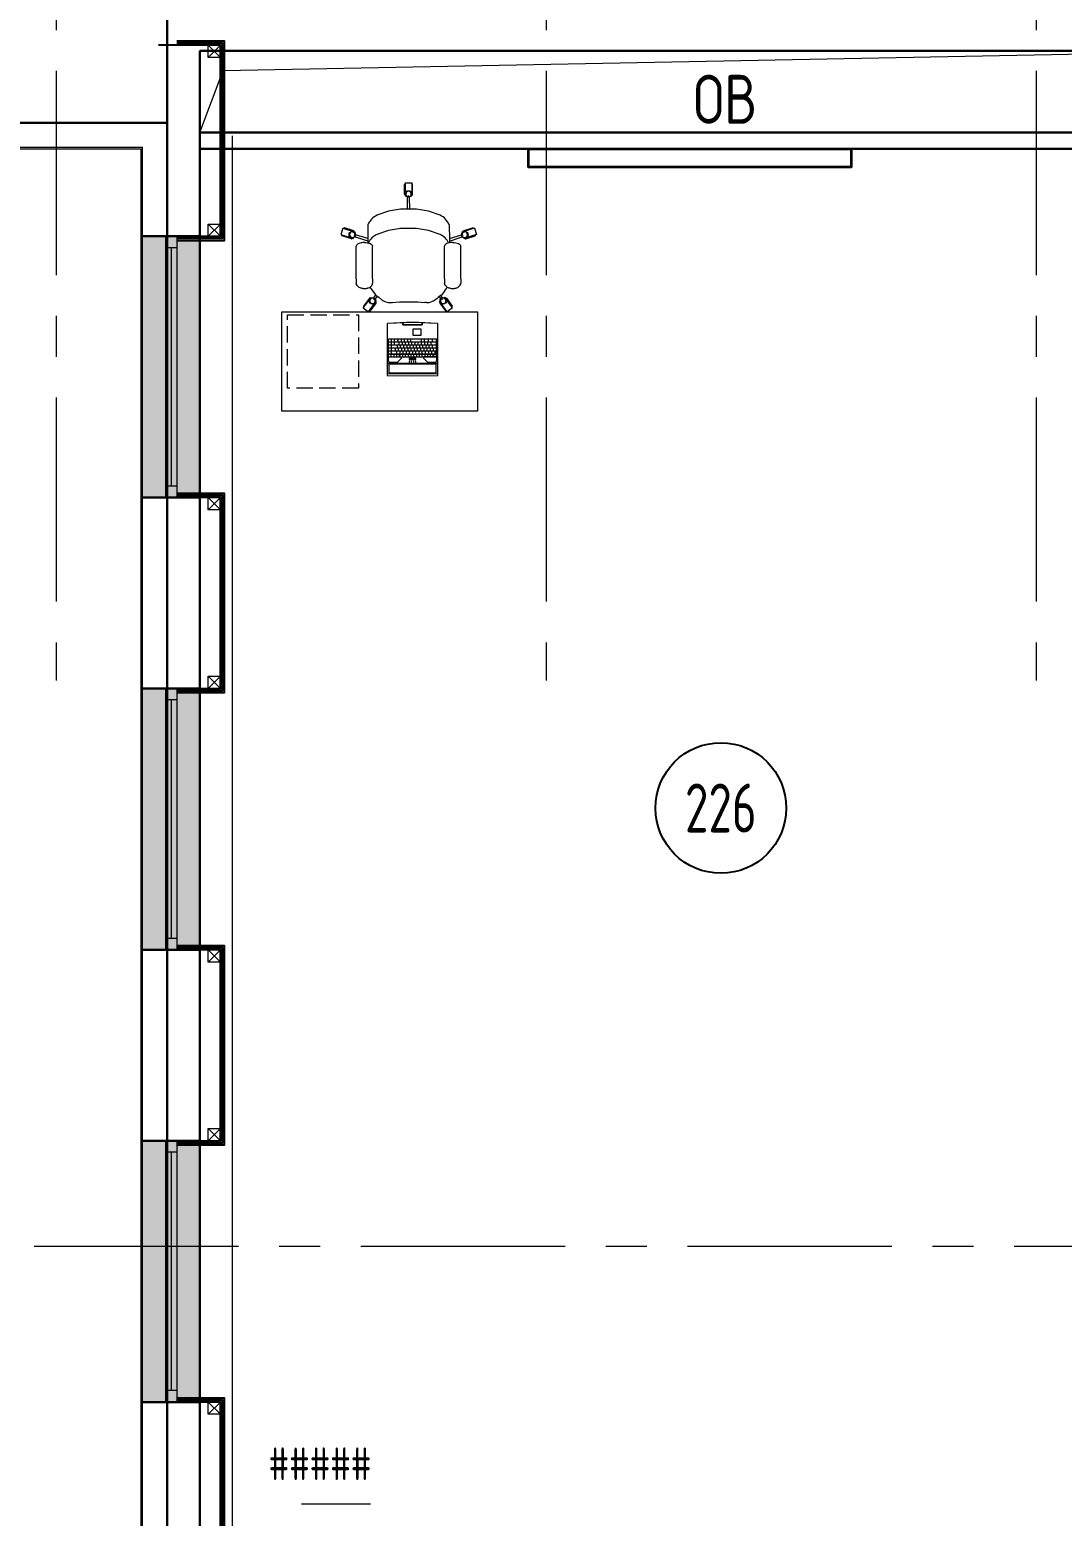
# Model space of a CAD drawing. Header units: millimetres. Extents: x -13407 to 95998, y -2719 to 109387.
# Drawn here: x 5409 to 11730, y 18198 to 27302 of the extents above; entities that cross this region are included whole.
import ezdxf
from ezdxf import colors
from ezdxf.entities.mleader import LeaderData, LeaderLine
from ezdxf.enums import TextEntityAlignment as Align
from ezdxf.math import Vec2, Vec3

# ---------------------------------------------------------------- set-up
doc = ezdxf.new("R2010")
doc.units = ezdxf.units.MM
doc.linetypes.add('CENTER', pattern=[2, 1.25, -0.25, 0.25, -0.25])
doc.linetypes.add('ГОСТ 2.303 4', pattern=[7, 5, -2, 0])
for name, color, linetype, lineweight in [('_0', 250, 'Continuous', 9), ('_ТХ_мебель передв', 250, 'Continuous', 13), ('_ТХ_обор_комп принт', 30, 'Continuous', 13), ('АР_Маркер экспликации', 239, 'Continuous', 13), ('АР_Навесной фасад', 5, 'Continuous', 5), ('АР_Номер помещения', 1, 'Continuous', 25), ('АР_Окна БЛОК', 250, 'Continuous', 13), ('АР_Оси', 193, 'Continuous', 9), ('АР_Отметки', 250, 'Continuous', 15), ('АР_Перегородки газоблок', 165, 'Continuous', 30), ('АР_Подоконники', 163, 'Continuous', 9), ('АР_Помещения_площадь', 19, 'Continuous', 9), ('АР_Сущ Несущая стена', 202, 'Continuous', 30), ('АР_тонкая линия', 250, 'Continuous', 0)]:
    doc.layers.add(name, color=color, linetype=linetype, lineweight=lineweight)
doc.layers.add('АР_Отверстия', color=251, linetype='Continuous')
doc.styles.add('ICOCPEUR', font='isocpeur.ttf')
doc.styles.add('ISOCPEUR', font='isocpeur.ttf', dxfattribs={"width": 0.7})
doc.styles.get("Standard").update_dxf_attribs({"font": 'arial.ttf'})

# ---------------------------------------------------------------- blocks, each defined once
blk = doc.blocks.new('*U100')
at = {"true_color": 0xffffff}
h = blk.add_hatch(color=7, dxfattribs=at)
h.dxf.hatch_style = 1
h.paths.add_polyline_path([(-1600, 140), (0, 140), (0, -220), (-1600, -220)])
at = {"lineweight": 30}
for p, q in [((-1600, 140), (-1600, -220)), ((0, 140), (0, -220))]:
    blk.add_line(p, q, dxfattribs=at)
for p, q in [((-1600, 140), (0, 140)), ((-1600, 140), (-1600, 140)), ((-1600, 140), (-1600, 140)), ((0, 140), (0, 140)), ((0, 140), (0, 140)), ((-1600, 0), (0, 0)), ((-1600, -70), (0, -70)), ((-1530, 0), (-1530, -70)), ((-1530, -35), (-70, -35)), ((-70, 0), (-70, -70)), ((0, -220), (-1600, -220))]:
    blk.add_line(p, q)
blk = doc.blocks.new('_DotSmall')
at = {"color": 0, "linetype": 'ByBlock', "const_width": 0.5}
blk.add_lwpolyline([(-0.0625, 0, 1), (0.0625, 0, 1)], format="xyb", close=True, dxfattribs=at)
blk = doc.blocks.new('*U64')
at = {"layer": 'АР_Номер помещения', "color": 7}
blk.add_circle((-14595.3, 10538.5), 400, dxfattribs=at)
at = {"layer": 'АР_Помещения_площадь', "color": 7}
blk.add_line((-16739.9, 6275.2), (-17162.2, 6275.2), dxfattribs=at)
at = {"color": 7, "style": 'ISOCPEUR', "width": 0.7, "flags": 1}
blk.add_attdef('КАТЕГОРИЯ', (-499.2, -2092.2), '', height=250, dxfattribs=at)
at = {"layer": 'АР_Номер помещения', "color": 7, "style": 'ISOCPEUR', "width": 0.7}
blk.add_attdef('НОМЕР_ПОМЕЩЕНИЯ', text='', height=300, dxfattribs=at).set_placement((-14595.3, 10538.5), align=Align.MIDDLE_CENTER)
at = {"layer": 'АР_Помещения_площадь', "color": 7, "style": 'ISOCPEUR', "width": 0.7}
blk.add_attdef('ПЛОЩАДЬ_ПОМЕЩЕНИЯ', text='', height=200, dxfattribs=at).set_placement((-16735, 6521.7), align=Align.MIDDLE_RIGHT)
at = {"layer": 'АР_Помещения_площадь', "color": 7, "lineweight": 30, "width": 0.7, "flags": 104}
blk.add_attdef('ИМЯ_ПОМЕЩЕНИЯ', text='', height=100, dxfattribs=at).set_placement((157.6, 1217.1), align=Align.MIDDLE_CENTER)
blk = doc.blocks.new('A$Ce02d65bd')
at = {"ltscale": 100}
for points in [[(0, 0), (0, 75), (75, 75), (75, 0), (0, 0)], [(0, 0), (75, 75)], [(0, 75), (75, 0)]]:
    blk.add_lwpolyline(points, dxfattribs=at)
blk = doc.blocks.new('СК33 790х830')
for p, q in [((-20.4, 728.7), (19.6, 728.7)), ((-20.4, 728.7), (-20.4, 648.7)), ((19.6, 728.7), (19.6, 648.7)), ((-25.4, 658.7), (-25.4, 718.7)), ((-20.4, 648.7), (-16.3, 648.7)), ((-7.5, 567.9), (-6.5, 641.6)), ((-2.4, 648.7), (1.6, 648.7)), ((6.6, 567.9), (5.6, 641.6)), ((15.5, 648.7), (19.6, 648.7)), ((24.6, 658.7), (24.6, 718.7)), ((-248.7, 471.7), (-250.3, 402.2)), ((247.8, 471.7), (249.4, 380.4)), ((-403.5, 450.5), (-415.6, 412.4)), ((-415.6, 412.4), (-339.4, 388.1)), ((-350.4, 386.4), (-407.6, 404.6)), ((-403.5, 450.5), (-327.2, 426.2)), ((-335.3, 434), (-392.4, 452.2)), ((-338.1, 392), (-339.4, 388.1)), ((-332.7, 409.1), (-333.9, 405.2)), ((-250.3, 372.2), (-328.7, 398.8)), ((-327.2, 426.2), (-328.5, 422.3)), ((-250.3, 387.2), (-324.8, 410.3)), ((-250.3, 402.2), (-250.3, 398.4)), ((-250.3, 398.4), (-250.3, 380.4)), ((-250.3, 380.4), (-250.3, 369.8)), ((-250.3, 369.8), (-250.3, 361.7)), ((249.4, 387.2), (323.9, 410.3)), ((249.4, 372.2), (327.9, 398.8)), ((249.4, 380.4), (249.4, 369.8)), ((249.4, 369.8), (249.4, 361.7)), ((402.6, 450.5), (326.4, 426.2)), ((326.4, 426.2), (327.6, 422.3)), ((331.8, 409.1), (333, 405.2)), ((334.4, 434), (391.5, 452.2)), ((337.3, 392), (338.5, 388.1)), ((414.7, 412.4), (338.5, 388.1)), ((349.5, 386.4), (406.7, 404.6)), ((402.6, 450.5), (414.7, 412.4)), ((-319.3, 343.9), (-320.4, 340)), ((-320.4, 140.1), (-320.4, 340)), ((-316.5, 348.5), (-319.3, 343.9)), ((-311.9, 352.8), (-316.5, 348.5)), ((-305.7, 356.6), (-311.9, 352.8)), ((-298.1, 359.7), (-305.7, 356.6)), ((-289.5, 362), (-298.1, 359.7)), ((-289.5, 362), (-289.1, 362.1)), ((-280, 363.5), (-289.1, 362.1)), ((-280, 363.5), (-279.4, 363.5)), ((-270.4, 363.9), (-279.4, 363.5)), ((-270.4, 363.9), (-261.5, 363.5)), ((-261.5, 363.5), (-260.9, 363.5)), ((-260.9, 363.5), (-251.8, 362.1)), ((-251.8, 362.1), (-251.4, 362)), ((-251.4, 362), (-242.8, 359.7)), ((-242.8, 359.7), (-235.2, 356.6)), ((-235.2, 356.6), (-229, 352.8)), ((-229, 352.8), (-224.4, 348.5)), ((-224.4, 348.5), (-221.6, 343.9)), ((-221.6, 343.9), (-220.4, 340)), ((-220.8, 140.1), (-220.4, 340)), ((220.7, 343.9), (219.6, 340)), ((219.6, 140.1), (219.6, 340)), ((223.5, 348.5), (220.7, 343.9)), ((228.1, 352.8), (223.5, 348.5)), ((234.3, 356.6), (228.1, 352.8)), ((241.9, 359.7), (234.3, 356.6)), ((250.5, 362), (241.9, 359.7)), ((250.5, 362), (250.9, 362.1)), ((260, 363.5), (250.9, 362.1)), ((260, 363.5), (260.6, 363.5)), ((269.6, 363.9), (260.6, 363.5)), ((269.6, 363.9), (278.5, 363.5)), ((278.5, 363.5), (279.1, 363.5)), ((279.1, 363.5), (288.2, 362.1)), ((288.2, 362.1), (288.6, 362)), ((288.6, 362), (297.2, 359.7)), ((297.2, 359.7), (304.8, 356.6)), ((304.8, 356.6), (311, 352.8)), ((311, 352.8), (315.6, 348.5)), ((315.6, 348.5), (318.4, 343.9)), ((318.4, 343.9), (319.1, 340.1)), ((319.6, 140.1), (319.6, 340)), ((-320.4, 140.1), (-320.4, 131.4)), ((-320.4, 131.4), (-320.4, 122.9)), ((-320.4, 122.9), (-320.4, 114.9)), ((-319.1, 108.6), (-320.4, 114.9)), ((-318.2, 106.4), (-319.1, 108.6)), ((-315.4, 100.3), (-318.2, 106.4)), ((-310.9, 94.9), (-315.4, 100.3)), ((-304.8, 90.2), (-310.9, 94.9)), ((-236, 90.2), (-230, 94.9)), ((-230, 94.9), (-225.5, 100.3)), ((-225.5, 100.3), (-222.7, 106.4)), ((-221.8, 108.6), (-222.7, 106.4)), ((-221.8, 108.6), (-220.8, 115)), ((-220.8, 140.1), (-220.8, 131.4)), ((-220.8, 131.4), (-220.8, 122.9)), ((-220.8, 122.9), (-220.8, 115)), ((-220.8, 115), (-220.8, 115)), ((219.6, 140.1), (219.6, 131.4)), ((219.6, 131.4), (219.6, 122.9)), ((219.6, 122.9), (219.6, 114.9)), ((219.6, 114.9), (220.2, 113.4)), ((220.9, 108.6), (220.2, 113.4)), ((221.8, 106.4), (220.9, 108.6)), ((224.6, 100.3), (221.8, 106.4)), ((229.1, 94.9), (224.6, 100.3)), ((235.2, 90.2), (229.1, 94.9)), ((304, 90.2), (310, 94.9)), ((310, 94.9), (314.5, 100.3)), ((314.5, 100.3), (317.3, 106.4)), ((318.2, 108.6), (317.3, 106.4)), ((318.2, 108.6), (319.1, 114.9)), ((319.2, 140.1), (319.2, 131.4)), ((319.2, 131.4), (319.2, 122.9)), ((319.2, 122.9), (319.2, 114.9)), ((319.2, 115), (319.2, 115)), ((-302.8, 88.6), (-304.8, 90.2)), ((-295.9, 85.2), (-302.8, 88.6)), ((-293.4, 84.1), (-295.9, 85.2)), ((-289.9, 83.1), (-293.4, 84.1)), ((-283.9, 81.5), (-289.9, 83.1)), ((-281, 80.9), (-283.9, 81.5)), ((-277.7, 80.5), (-281, 80.9)), ((-274.1, 80.3), (-277.7, 80.5)), ((-277.2, -37.6), (-230.1, 27.1)), ((-240.1, 22), (-275.3, -26.6)), ((-270.4, 80.2), (-274.1, 80.3)), ((-266.7, 80.3), (-270.4, 80.2)), ((-263.2, 80.5), (-266.7, 80.3)), ((-259.9, 80.9), (-263.2, 80.5)), ((-257, 81.5), (-259.9, 80.9)), ((-257, 81.5), (-251, 83.1)), ((-247.5, 84.1), (-251, 83.1)), ((-245, 85.2), (-247.5, 84.1)), ((-245, 85.2), (-238, 88.6)), ((-244.8, -61.1), (-197.8, 3.6)), ((-236, 90.2), (-238, 88.6)), ((-237.4, 89.1), (-225.3, 73)), ((-230.1, 27.1), (-226.8, 24.7)), ((-225.3, 73), (-202.3, 41.8)), ((-215.6, 16.5), (-212.3, 14.2)), ((-202.3, 41.8), (-214.8, 24.6)), ((-192.4, 34.1), (-204.9, 17.4)), ((-202.3, 41.8), (-200.9, 40.2)), ((-201.1, 6), (-197.8, 3.6)), ((-200.9, 40.2), (-180.9, 25.8)), ((-180.9, 25.8), (-161, 10)), ((-161, 10), (-158.5, 8.1)), ((-158.5, 8.1), (-155.5, 6.7)), ((-155.5, 6.7), (-140, -0.5)), ((-55.9, 0), (55.9, 0)), ((55.1, 0), (99.4, -4.1)), ((154.6, 6.7), (139.1, -0.5)), ((154.6, 6.7), (157.6, 8.1)), ((157.6, 8.1), (160.1, 9.9)), ((174.1, 21.2), (160.1, 9.9)), ((180, 25.7), (174.1, 21.2)), ((200, 40.1), (180, 25.7)), ((186.6, 30.4), (196.3, 17.4)), ((192.4, 6), (189.1, 3.6)), ((236.1, -61.1), (189.1, 3.6)), ((196.8, 37.8), (206.1, 24.6)), ((200, 40.1), (201.5, 41.6)), ((217.1, 63.1), (201.5, 41.6)), ((206.9, 16.5), (203.7, 14.2)), ((224.6, 72.9), (217.1, 63.1)), ((221.5, 27.1), (218.1, 24.7)), ((268.5, -37.6), (221.5, 27.1)), ((236.6, 89), (224.6, 72.9)), ((231.4, 22), (266.7, -26.6)), ((237.2, 88.6), (235.2, 90.2)), ((244.1, 85.2), (237.2, 88.6)), ((246.6, 84.1), (244.1, 85.2)), ((250.1, 83.1), (246.6, 84.1)), ((256.1, 81.5), (250.1, 83.1)), ((259, 80.9), (256.1, 81.5)), ((262.3, 80.5), (259, 80.9)), ((265.9, 80.3), (262.3, 80.5)), ((269.6, 80.2), (265.9, 80.3)), ((273.3, 80.3), (269.6, 80.2)), ((276.8, 80.5), (273.3, 80.3)), ((280.1, 80.9), (276.8, 80.5)), ((283, 81.5), (280.1, 80.9)), ((283, 81.5), (289, 83.1)), ((292.5, 84.1), (289, 83.1)), ((295, 85.2), (292.5, 84.1)), ((295, 85.2), (302, 88.6)), ((304, 90.2), (302, 88.6)), ((-277.2, -37.6), (-244.8, -61.1)), ((-199.6, -7.4), (-234.9, -56)), ((-140, -0.5), (-125, -3.6)), ((-125, -3.6), (-109.6, -4.9)), ((-109.6, -4.9), (-98.7, -4.1)), ((-98.7, -4.1), (-55.1, 0)), ((110.5, -5), (99.4, -4.1)), ((110.5, -5), (125, -3.7)), ((125, -3.7), (139.1, -0.5)), ((190.9, -7.4), (226.2, -56)), ((268.5, -37.6), (236.1, -61.1))]:
    blk.add_line(p, q)
for centre in [(-0.4, 660.7), (-344.7, 410.8), (343.9, 410.8), (-221, 5.7), (212.3, 5.7)]:
    blk.add_circle(centre, 20)
for centre, radius, start, end in [((-20.4, 718.7), 5, 90, 180), ((-20.4, 658.7), 5, 180, 270), ((-0.4, 660.7), 17, 279.46232, 260.53768), ((19.6, 718.7), 5, 0, 90), ((19.6, 658.7), 5, 270, 0), ((-15.4, 128.3), 439.7, 88.05526, 113.9054), ((14.5, 128.3), 439.7, 66.0946, 91.94474), ((-152.2, 436.1), 102.8, 113.66768, 159.76305), ((151.4, 436.1), 102.8, 20.23695, 66.33232), ((-406.1, 409.3), 5, 162.32754, 252.32754), ((-393.9, 447.5), 5, 72.32754, 162.32754), ((-344.7, 410.8), 17, 351.78986, 332.86522), ((-348.9, 391.1), 5, 252.32754, 342.32754), ((-336.8, 429.2), 5, 342.32754, 72.32754), ((-152.2, 317.7), 102.8, 113.66768, 155.39861), ((-15.4, 9.9), 439.7, 88.05526, 113.9054), ((14.5, 9.9), 439.7, 66.0946, 91.94474), ((151.4, 317.7), 102.8, 24.60139, 66.33232), ((343.9, 410.8), 17, 207.13478, 188.21014), ((335.9, 429.2), 5, 107.67246, 197.67246), ((348, 391.1), 5, 197.67246, 287.67246), ((393, 447.5), 5, 17.67246, 107.67246), ((405.2, 409.3), 5, 287.67246, 17.67246), ((-236, 19), 5, 54, 144), ((-221, 5.7), 17, 63.46232, 44.53768), ((212.3, 5.7), 17, 135.46232, 116.53768), ((227.3, 19), 5, 36, 126), ((-271.3, -29.5), 5, 144, 234), ((-238.9, -53), 5, 234, 324), ((-203.6, -4.5), 5, 324, 54), ((195, -4.5), 5, 126, 216), ((230.2, -53), 5, 216, 306), ((262.6, -29.5), 5, 306, 36)]:
    blk.add_arc(centre, radius, start, end)
blk = doc.blocks.new('laptop')
at = {"color": 0}
for p, q in [((-150.3, 324.5), (-155, 323.2)), ((-150.3, 324.5), (-155, 323.2)), ((-155, 323.2), (-155, 9.7)), ((-155, 323.2), (-155, 9.7)), ((-150.3, 312.7), (-155, 311.4)), ((0, 325.7), (-150.3, 324.5)), ((0, 325.7), (-150.3, 324.5)), ((0, 313.9), (-150.3, 312.7)), ((-143, 308.8), (-140, 309.5)), ((-143, 253.6), (-143, 308.8)), ((-140, 309.5), (140, 309.5)), ((150.3, 324.5), (0, 325.7)), ((150.3, 324.5), (0, 325.7)), ((150.3, 312.7), (0, 313.9)), ((140, 309.5), (143, 308.8)), ((143, 308.8), (143, 253.6)), ((155, 323.2), (150.3, 324.5)), ((155, 323.2), (150.3, 324.5)), ((155, 311.4), (150.3, 312.7)), ((155, 9.7), (155, 323.2)), ((155, 9.7), (155, 323.2)), ((155, 248), (-155, 248)), ((-147, 210), (-147, 234)), ((-147, 210), (-147, 100)), ((147, 210), (-147, 210)), ((-147, 210), (-71.6, 210)), ((-130, 194.2), (-147, 194.2)), ((147, 191.7), (-147, 191.7)), ((-140, 252.9), (-143, 253.6)), ((140, 252.9), (-140, 252.9)), ((-138, 191.7), (-138, 173.3)), ((-137, 244), (-95.6, 244)), ((-130, 210), (-130, 194.2)), ((-127.5, 210), (-127.5, 194.2)), ((76.5, 194.2), (-127.5, 194.2)), ((-118.5, 191.7), (-118.5, 173.3)), ((-110.5, 210), (-110.5, 194.2)), ((-99, 191.7), (-99, 173.3)), ((-93.5, 210), (-93.5, 194.2)), ((-68, 218.5), (-92, 242.5)), ((-79.5, 191.7), (-79.5, 173.3)), ((-76.5, 210), (-76.5, 194.2)), ((-60, 191.7), (-60, 173.3)), ((-59.5, 210), (-59.5, 194.2)), ((-42.5, 210), (-42.5, 194.2)), ((-40.5, 191.7), (-40.5, 173.3)), ((-25.5, 210), (-25.5, 194.2)), ((-21, 191.7), (-21, 173.3)), ((-18.5, 241.8), (-20.5, 241.8)), ((-20.5, 241.8), (-20.5, 236.8)), ((-20.5, 236.8), (-18.5, 236.8)), ((-20.5, 226), (-20.5, 220.4)), ((20.5, 226), (-20.5, 226)), ((-20.5, 220.4), (20.5, 220.4)), ((-18.5, 236.8), (-18.5, 241.8)), ((-8.5, 210), (-8.5, 194.2)), ((-5.5, 241.8), (-7.5, 241.8)), ((-7.5, 241.8), (-7.5, 236.8)), ((-7.5, 236.8), (-5.5, 236.8)), ((-5.5, 236.8), (-5.5, 241.8)), ((-1.5, 191.7), (-1.5, 173.3)), ((7.5, 241.8), (5.5, 241.8)), ((5.5, 241.8), (5.5, 236.8)), ((5.5, 236.8), (7.5, 236.8)), ((7.5, 236.8), (7.5, 241.8)), ((8.5, 210), (8.5, 194.2)), ((18, 191.7), (18, 173.3)), ((20.5, 241.8), (18.5, 241.8)), ((18.5, 241.8), (18.5, 236.8)), ((18.5, 236.8), (20.5, 236.8)), ((20.5, 236.8), (20.5, 241.8)), ((20.5, 220.4), (20.5, 226)), ((25.5, 210), (25.5, 194.2)), ((37.5, 191.7), (37.5, 173.3)), ((42.5, 210), (42.5, 194.2)), ((57, 191.7), (57, 173.3)), ((59.5, 210), (59.5, 194.2)), ((68, 218.5), (92, 242.5)), ((68.8, 210), (68.8, 211.3)), ((68.8, 210), (68.8, 211.3)), ((147, 210), (68.8, 210)), ((76.5, 210), (76.5, 194.2)), ((76.5, 191.7), (76.5, 173.3)), ((79, 210), (79, 194.2)), ((147, 194.2), (79, 194.2)), ((95.6, 244), (137, 244)), ((96, 210), (96, 194.2)), ((96, 191.7), (96, 173.3)), ((113, 210), (113, 194.2)), ((129, 191.7), (129, 100)), ((130, 210), (130, 194.2)), ((143, 253.6), (140, 252.9)), ((147, 234), (147, 210)), ((147, 210), (147, 100)), ((147, 173.3), (-147, 173.3)), ((147, 155), (-147, 155)), ((147, 136.7), (-147, 136.7)), ((147, 118.3), (-147, 118.3)), ((147, 100), (-147, 100)), ((-129, 173.3), (-129, 155)), ((-122.7, 118.3), (-122.7, 100)), ((-122.5, 155), (-122.5, 136.7)), ((-113.5, 136.7), (-113.5, 118.3)), ((-109.5, 173.3), (-109.5, 155)), ((-103, 155), (-103, 136.7)), ((-98.3, 118.3), (-98.3, 100)), ((-94, 136.7), (-94, 118.3)), ((-90, 173.3), (-90, 155)), ((-83.5, 155), (-83.5, 136.7)), ((-74.5, 136.7), (-74.5, 118.3)), ((-74, 118.3), (-74, 100)), ((-70.5, 173.3), (-70.5, 155)), ((-64, 155), (-64, 136.7)), ((-55, 136.7), (-55, 118.3)), ((-54.5, 118.3), (-54.5, 100)), ((-51, 173.3), (-51, 155)), ((-44.5, 155), (-44.5, 136.7)), ((-35.5, 136.7), (-35.5, 118.3)), ((-31.5, 173.3), (-31.5, 155)), ((-25, 155), (-25, 136.7)), ((-16, 136.7), (-16, 118.3)), ((-12, 173.3), (-12, 155)), ((-5.5, 155), (-5.5, 136.7)), ((3.5, 136.7), (3.5, 118.3)), ((7.5, 173.3), (7.5, 155)), ((9.5, 118.3), (9.5, 100)), ((14, 155), (14, 136.7)), ((23, 136.7), (23, 118.3)), ((27, 173.3), (27, 155)), ((29, 118.3), (29, 100)), ((33.5, 155), (33.5, 136.7)), ((42.5, 136.7), (42.5, 118.3)), ((46.5, 173.3), (46.5, 155)), ((48.5, 118.3), (48.5, 100)), ((53, 155), (53, 136.7)), ((62, 136.7), (62, 118.3)), ((66, 173.3), (66, 155)), ((68, 118.3), (68, 100)), ((72.5, 155), (72.5, 136.7)), ((81.5, 136.7), (81.5, 118.3)), ((85.5, 173.3), (85.5, 155)), ((87.5, 118.3), (87.5, 100)), ((90, 118.3), (90, 100)), ((92, 155), (92, 136.7)), ((105, 173.3), (105, 155)), ((109.5, 136.7), (109.5, 100)), ((-155, 9.7), (-154.5, 7.6)), ((-154.5, 7.6), (-152.4, 5.3)), ((-152.4, 5.3), (-150.3, 4.7)), ((-150.3, 4.7), (0, 0)), ((-59, 14), (-59, 0.7)), ((59, 14), (-59, 14)), ((-59, 0.7), (-59, 14)), ((-59, 14), (59, 14)), ((0, 0), (150.3, 4.7)), ((59, 0.7), (59, 14)), ((59, 14), (59, 0.7)), ((150.3, 4.7), (153.2, 5.9)), ((153.2, 5.9), (154.7, 7.9)), ((154.7, 7.9), (155, 9.7))]:
    blk.add_line(p, q, dxfattribs=at)
blk.add_lwpolyline([(-51.9, 78.7), (-4, 78.7), (-4, 39.2), (-51.9, 39.2)], close=True, dxfattribs=at)
for centre, radius, start, end in [((-137, 234), 10, 90, 180), ((-95.6, 239), 5, 45, 90), ((-71.6, 215), 5, 270, 45), ((71.6, 215), 5, 135, 236.11751), ((95.6, 239), 5, 90, 135), ((137, 234), 10, 0, 90), ((-150, 9.7), 5, 180, 266.41668), ((0, 2405), 2405, 266.41668, 273.58332), ((150, 9.7), 5, 273.58332, 0)]:
    blk.add_arc(centre, radius, start, end, dxfattribs=at)
blk = doc.blocks.new('стол учителя комп класс')
at = {"ltscale": 250.120383}
blk.add_lwpolyline([(0, 0), (1201.8, 0), (1201.8, 603.5), (0, 603.5)], close=True, dxfattribs=at)
at = {"linetype": 'ГОСТ 2.303 4', "ltscale": 20}
blk.add_lwpolyline([(37.1, 587.7), (471.2, 587.7), (471.2, 137.6), (37.1, 137.6)], close=True, dxfattribs=at)
blk.add_blockref('СК33 790х830', (778.2, 667.1))
at = {"rotation": 180}
blk.add_blockref('laptop', (802.1, 540), dxfattribs=at)

msp = doc.modelspace()

# ---------------------------------------------------------------- linework, layer by layer
for points in [[(6309.9, 26012.2), (6600.7, 26012.2), (6600.7, 27232.2), (6309.9, 27232.2)], [(6264.3, 26037.2), (6575.7, 26037.2), (6575.7, 27207.2), (6197.8, 27207.2)], [(6309.9, 26024.7), (6588.2, 26024.7), (6588.2, 27219.7), (6309.9, 27219.7)], [(6264.3, 23267.2), (6575.7, 23267.2), (6575.7, 24437.2), (6197.8, 24437.2)], [(6309.9, 23242.2), (6600.7, 23242.2), (6600.7, 24462.2), (6309.9, 24462.2)], [(6309.9, 23254.7), (6588.2, 23254.7), (6588.2, 24449.7), (6309.9, 24449.7)], [(6309.9, 20472.2), (6600.7, 20472.2), (6600.7, 21692.2), (6309.9, 21692.2)], [(6309.9, 20484.7), (6588.2, 20484.7), (6588.2, 21679.7), (6309.9, 21679.7)], [(6264.3, 20497.2), (6575.7, 20497.2), (6575.7, 21667.2), (6197.8, 21667.2)], [(6264.3, 17727.2), (6575.7, 17727.2), (6575.7, 18897.2), (6197.8, 18897.2)], [(6309.9, 17702.2), (6600.7, 17702.2), (6600.7, 18922.2), (6309.9, 18922.2)], [(6309.9, 17714.7), (6588.2, 17714.7), (6588.2, 18909.7), (6309.9, 18909.7)]]:
    msp.add_lwpolyline(points)
at = {"layer": '_ТХ_обор_комп принт', "lineweight": 35}
msp.add_lwpolyline([(10437.4, 26572.6), (10437.4, 26461.3), (8462.6, 26461.3), (8462.6, 26572.6)], close=True, dxfattribs=at)
at = {"layer": 'АР_Навесной фасад', "ltscale": 100}
for p, q in [((-910.2, 26572.2), (6090, 26572.2)), ((-900.2, 26582.2), (6100, 26582.2)), ((6090, 9662.2), (6090, 26572.2)), ((6100, 9652.2), (6100, 26582.2))]:
    msp.add_line(p, q, dxfattribs=at)
at = {"layer": 'АР_Оси', "linetype": 'CENTER', "ltscale": 1000}
for p, q in [((5569.9, 79049.7), (5569.9, 23317.3)), ((8569.9, 79049.7), (8569.9, 23317.3)), ((11569.9, 79049.7), (11569.9, 23317.3)), ((6250, -1919.1), (6250, 31964.9)), ((-12563.8, 19852.2), (71033.4, 19852.2))]:
    msp.add_line(p, q, dxfattribs=at)
at = {"layer": 'АР_Перегородки газоблок', "ltscale": 100}
for points in [[(12425, 26672.6), (6450, 26672.6)], [(12825, 26572.6), (6450, 26572.6)]]:
    msp.add_lwpolyline(points, dxfattribs=at)
at = {"layer": 'АР_Подоконники', "ltscale": 100}
msp.add_line((6650, 17514.2), (6650, 26652.6), dxfattribs=at)
at = {"layer": 'АР_Сущ Несущая стена', "ltscale": 100}
for p, q in [((6250, 9502.2), (6250, 27372.2)), ((6450, 9502.2), (6450, 27172.2)), ((6450, 27172.2), (12825, 27172.2)), ((-750.2, 26732.2), (6250, 26732.2))]:
    msp.add_line(p, q, dxfattribs=at)
at = {"layer": 'АР_тонкая линия', "color": 18, "ltscale": 100, "true_color": 0x000000}
msp.add_lwpolyline([(6450, 26672.6), (6593.8, 27051.5), (12825, 27172.2)], dxfattribs=at)

# ---------------------------------------------------------------- block references
at = {"layer": '_0', "color": 1, "lineweight": -3, "ltscale": 500, "rotation": 90}
for p in [(6575.7, 27132.2), (6575.7, 26037.2), (6575.7, 24362.2), (6575.7, 23267.2), (6575.7, 21592.2), (6575.7, 20497.2), (6575.7, 18822.2)]:
    msp.add_blockref('A$Ce02d65bd', p, dxfattribs=at)
at = {"layer": '_ТХ_мебель передв', "ltscale": 250.120383}
msp.add_blockref('стол учителя комп класс', (6950, 24968.7), dxfattribs=at)
at = {"layer": 'АР_Маркер экспликации', "color": 7}
ref = msp.add_blockref('*U64', (24235.1, 11997.1), dxfattribs=at)
ref.add_attrib('НОМЕР_ПОМЕЩЕНИЯ', '226', dxfattribs={"layer": 'АР_Номер помещения', "color": 7, "height": 300, "style": 'ISOCPEUR', "width": 0.7}).set_placement((9639.7, 22535.6), align=Align.MIDDLE_CENTER)
ref.add_attrib('ПЛОЩАДЬ_ПОМЕЩЕНИЯ', '#####', dxfattribs={"layer": 'АР_Помещения_площадь', "color": 7, "height": 200, "style": 'ISOCPEUR', "width": 0.7}).set_placement((7500, 18518.8), align=Align.MIDDLE_RIGHT)
at = {"layer": 'АР_Окна БЛОК', "rotation": 270}
for p in [(6310, 24437.2), (6310, 21667.2), (6310, 18897.2)]:
    msp.add_blockref('*U100', p, dxfattribs=at)

# ---------------------------------------------------------------- texts
at = {"layer": 'АР_Отверстия', "ltscale": 100, "insert": (9666.1, 26876.2), "char_height": 300, "attachment_point": 5, "line_spacing_factor": 0.7, "style": 'ICOCPEUR'}
msp.add_mtext('\\A1;{\\W0.8;ОВ}', dxfattribs=at)

# ---------------------------------------------------------------- leaders
at = {"layer": 'АР_Отметки'}
ml = msp.add_multileader_mtext('Standard', dxfattribs=at)
ml.set_content('Л.4', color=256, style='ISOCPEUR')
ml.set_leader_properties(color=256, linetype='Continuous', lineweight=-1)
ml.set_arrow_properties(name='DOTSMALL')
ml.build(insert=Vec2(0, 0))
ml.multileader.update_dxf_attribs({"has_text_frame": 1, "text_left_attachment_type": 4, "text_right_attachment_type": 4, "dogleg_length": 100, "arrow_head_size": 180})
ctx = ml.context
ctx.base_point, ctx.char_height, ctx.arrow_head_size, ctx.landing_gap_size, ctx.plane_origin = Vec3(24105, 74801.7), 250, 180, 50, Vec3(52223.5, 62665)
ctx.left_attachment, ctx.right_attachment = 4, 4
notes = []
notes.append((ctx, [(0, (0, 0, 0), (0, 0), (1, 0), 1, [])]))
ctx.mtext.insert, ctx.mtext.width, ctx.mtext.line_spacing_style, ctx.mtext.flow_direction = Vec3(24155, 75135.1), 852.697, 2, 5
ml = msp.add_multileader_mtext('Standard', dxfattribs=at)
ml.set_content('+4,200', color=256, style='ISOCPEUR')
ml.set_leader_properties(color=256, linetype='Continuous', lineweight=-1)
ml.set_arrow_properties(name='DOTSMALL')
ml.build(insert=Vec2(0, 0))
ml.multileader.update_dxf_attribs({"has_text_frame": 1, "text_left_attachment_type": 4, "text_right_attachment_type": 4, "dogleg_length": 100, "arrow_head_size": 180})
ctx = ml.context
ctx.base_point, ctx.char_height, ctx.arrow_head_size, ctx.landing_gap_size, ctx.plane_origin = Vec3(29759, 73421.5), 250, 180, 50, Vec3(29677.6, 72154)
ctx.left_attachment, ctx.right_attachment = 4, 4
notes.append((ctx, [(0, (0, 0, 0), (0, 0), (1, 0), 1, [])]))
ctx.mtext.insert, ctx.mtext.width, ctx.mtext.line_spacing_style, ctx.mtext.flow_direction = Vec3(29809, 73754.8), 852.697, 2, 5
ml = msp.add_multileader_mtext('Standard', dxfattribs=at)
ml.set_content('+2,850', color=256, style='ISOCPEUR')
ml.set_leader_properties(color=256, linetype='Continuous', lineweight=-1)
ml.set_arrow_properties(name='DOTSMALL')
ml.build(insert=Vec2(0, 0))
ml.multileader.update_dxf_attribs({"has_text_frame": 1, "text_left_attachment_type": 4, "text_right_attachment_type": 4, "dogleg_length": 100, "arrow_head_size": 180})
ctx = ml.context
ctx.base_point, ctx.char_height, ctx.arrow_head_size, ctx.landing_gap_size, ctx.plane_origin = Vec3(23981.1, 72724.2), 250, 180, 50, Vec3(24541, 73663.5)
ctx.left_attachment, ctx.right_attachment = 4, 4
notes.append((ctx, [(0, (0, 0, 0), (0, 0), (1, 0), 1, [])]))
ctx.mtext.insert, ctx.mtext.width, ctx.mtext.line_spacing_style, ctx.mtext.flow_direction = Vec3(24031.1, 73057.5), 852.697, 2, 5
ml = msp.add_multileader_mtext('Standard', dxfattribs=at)
ml.set_content('+2,100', color=256, style='ISOCPEUR')
ml.set_leader_properties(color=256, linetype='Continuous', lineweight=-1)
ml.set_arrow_properties(name='DOTSMALL')
ml.build(insert=Vec2(0, 0))
ml.multileader.update_dxf_attribs({"has_text_frame": 1, "text_left_attachment_type": 4, "text_right_attachment_type": 4, "dogleg_length": 100, "arrow_head_size": 180})
ctx = ml.context
ctx.base_point, ctx.char_height, ctx.arrow_head_size, ctx.landing_gap_size, ctx.plane_origin = Vec3(55581.7, 70947), 250, 180, 50, Vec3(49822.1, 65161.6)
ctx.left_attachment, ctx.right_attachment = 4, 4
notes.append((ctx, [(0, (0, 0, 0), (0, 0), (1, 0), 1, [])]))
ctx.mtext.insert, ctx.mtext.width, ctx.mtext.line_spacing_style, ctx.mtext.flow_direction = Vec3(55631.7, 71280.3), 852.697, 2, 5
ml = msp.add_multileader_mtext('Standard', dxfattribs=at)
ml.set_content('Л.5', color=256, style='ISOCPEUR')
ml.set_leader_properties(color=256, linetype='Continuous', lineweight=-1)
ml.set_arrow_properties(name='DOTSMALL')
ml.build(insert=Vec2(0, 0))
ml.multileader.update_dxf_attribs({"has_text_frame": 1, "text_left_attachment_type": 4, "text_right_attachment_type": 4, "dogleg_length": 100, "arrow_head_size": 180})
ctx = ml.context
ctx.base_point, ctx.char_height, ctx.arrow_head_size, ctx.landing_gap_size, ctx.plane_origin = Vec3(54054.2, 70700.7), 250, 180, 50, Vec3(79808.7, 56971.3)
ctx.left_attachment, ctx.right_attachment = 4, 4
notes.append((ctx, [(0, (0, 0, 0), (0, 0), (1, 0), 1, [])]))
ctx.mtext.insert, ctx.mtext.width, ctx.mtext.line_spacing_style, ctx.mtext.flow_direction = Vec3(54104.2, 71034), 852.697, 2, 5
ml = msp.add_multileader_mtext('Standard', dxfattribs=at)
ml.set_content('+4,200', color=256, style='ISOCPEUR')
ml.set_leader_properties(color=256, linetype='Continuous', lineweight=-1)
ml.set_arrow_properties(name='DOTSMALL')
ml.build(insert=Vec2(0, 0))
ml.multileader.update_dxf_attribs({"has_text_frame": 1, "text_left_attachment_type": 4, "text_right_attachment_type": 4, "dogleg_length": 100, "arrow_head_size": 180})
ctx = ml.context
ctx.base_point, ctx.char_height, ctx.arrow_head_size, ctx.landing_gap_size, ctx.plane_origin = Vec3(25913.8, 67369.3), 250, 180, 50, Vec3(25832.4, 66101.8)
ctx.left_attachment, ctx.right_attachment = 4, 4
notes.append((ctx, [(0, (0, 0, 0), (0, 0), (1, 0), 1, [])]))
ctx.mtext.insert, ctx.mtext.width, ctx.mtext.line_spacing_style, ctx.mtext.flow_direction = Vec3(25963.8, 67702.7), 852.697, 2, 5
ml = msp.add_multileader_mtext('Standard', dxfattribs=at)
ml.set_content('+4,200', color=256, style='ISOCPEUR')
ml.set_leader_properties(color=256, linetype='Continuous', lineweight=-1)
ml.set_arrow_properties(name='DOTSMALL')
ml.build(insert=Vec2(0, 0))
ml.multileader.update_dxf_attribs({"has_text_frame": 1, "text_left_attachment_type": 4, "text_right_attachment_type": 4, "dogleg_length": 100, "arrow_head_size": 180})
ctx = ml.context
ctx.base_point, ctx.char_height, ctx.arrow_head_size, ctx.landing_gap_size, ctx.plane_origin = Vec3(55040.2, 64919.7), 250, 180, 50, Vec3(54958.8, 63652.1)
ctx.left_attachment, ctx.right_attachment = 4, 4
notes.append((ctx, [(0, (0, 0, 0), (0, 0), (1, 0), 1, [])]))
ctx.mtext.insert, ctx.mtext.width, ctx.mtext.line_spacing_style, ctx.mtext.flow_direction = Vec3(55090.2, 65253), 852.697, 2, 5
ml = msp.add_multileader_mtext('Standard', dxfattribs=at)
ml.set_content('+4,200', color=256, style='ISOCPEUR')
ml.set_leader_properties(color=256, linetype='Continuous', lineweight=-1)
ml.set_arrow_properties(name='DOTSMALL')
ml.build(insert=Vec2(0, 0))
ml.multileader.update_dxf_attribs({"has_text_frame": 1, "text_left_attachment_type": 4, "text_right_attachment_type": 4, "dogleg_length": 100, "arrow_head_size": 180})
ctx = ml.context
ctx.base_point, ctx.char_height, ctx.arrow_head_size, ctx.landing_gap_size, ctx.plane_origin = Vec3(13549.7, 58666.1), 250, 180, 50, Vec3(13468.3, 57398.6)
ctx.left_attachment, ctx.right_attachment = 4, 4
notes.append((ctx, [(0, (0, 0, 0), (0, 0), (1, 0), 1, [])]))
ctx.mtext.insert, ctx.mtext.width, ctx.mtext.line_spacing_style, ctx.mtext.flow_direction = Vec3(13599.7, 58999.5), 852.697, 2, 5
ml = msp.add_multileader_mtext('Standard', dxfattribs=at)
ml.set_content('+4,200', color=256, style='ISOCPEUR')
ml.set_leader_properties(color=256, linetype='Continuous', lineweight=-1)
ml.set_arrow_properties(name='DOTSMALL')
ml.build(insert=Vec2(0, 0))
ml.multileader.update_dxf_attribs({"has_text_frame": 1, "text_left_attachment_type": 4, "text_right_attachment_type": 4, "dogleg_length": 100, "arrow_head_size": 180})
ctx = ml.context
ctx.base_point, ctx.char_height, ctx.arrow_head_size, ctx.landing_gap_size, ctx.plane_origin = Vec3(19540.3, 43158.7), 250, 180, 50, Vec3(18238.9, 41600)
ctx.left_attachment, ctx.right_attachment = 4, 4
notes.append((ctx, [(0, (0, 0, 0), (0, 0), (1, 0), 1, [])]))
ctx.mtext.insert, ctx.mtext.width, ctx.mtext.line_spacing_style, ctx.mtext.flow_direction = Vec3(19590.3, 43492.1), 852.697, 2, 5
ml = msp.add_multileader_mtext('Standard', dxfattribs=at)
ml.set_content('Л.3', color=256, style='ISOCPEUR')
ml.set_leader_properties(color=256, linetype='Continuous', lineweight=-1)
ml.set_arrow_properties(name='DOTSMALL')
ml.build(insert=Vec2(0, 0))
ml.multileader.update_dxf_attribs({"has_text_frame": 1, "text_left_attachment_type": 4, "text_right_attachment_type": 4, "dogleg_length": 100, "arrow_head_size": 180})
ctx = ml.context
ctx.base_point, ctx.char_height, ctx.arrow_head_size, ctx.landing_gap_size, ctx.plane_origin = Vec3(17771.7, 43154.9), 250, 180, 50, Vec3(44672.1, 29297.8)
ctx.left_attachment, ctx.right_attachment = 4, 4
notes.append((ctx, [(0, (0, 0, 0), (0, 0), (1, 0), 1, [])]))
ctx.mtext.insert, ctx.mtext.width, ctx.mtext.line_spacing_style, ctx.mtext.flow_direction = Vec3(17821.7, 43488.3), 852.697, 2, 5
ml = msp.add_multileader_mtext('Standard', dxfattribs=at)
ml.set_content('+4,200', color=256, style='ISOCPEUR')
ml.set_leader_properties(color=256, linetype='Continuous', lineweight=-1)
ml.set_arrow_properties(name='DOTSMALL')
ml.build(insert=Vec2(0, 0))
ml.multileader.update_dxf_attribs({"has_text_frame": 1, "text_left_attachment_type": 4, "text_right_attachment_type": 4, "dogleg_length": 100, "arrow_head_size": 180})
ctx = ml.context
ctx.base_point, ctx.char_height, ctx.arrow_head_size, ctx.landing_gap_size, ctx.plane_origin = Vec3(11858.1, 42448.2), 250, 180, 50, Vec3(14448.8, 40181.2)
ctx.left_attachment, ctx.right_attachment = 4, 4
notes.append((ctx, [(0, (0, 0, 0), (0, 0), (1, 0), 1, [])]))
ctx.mtext.insert, ctx.mtext.width, ctx.mtext.line_spacing_style, ctx.mtext.flow_direction = Vec3(11908.1, 42781.6), 852.697, 2, 5
ml = msp.add_multileader_mtext('Standard', dxfattribs=at)
ml.set_content('+2,100', color=256, style='ISOCPEUR')
ml.set_leader_properties(color=256, linetype='Continuous', lineweight=-1)
ml.set_arrow_properties(name='DOTSMALL')
ml.build(insert=Vec2(0, 0))
ml.multileader.update_dxf_attribs({"has_text_frame": 1, "text_left_attachment_type": 4, "text_right_attachment_type": 4, "dogleg_length": 100, "arrow_head_size": 180})
ctx = ml.context
ctx.base_point, ctx.char_height, ctx.arrow_head_size, ctx.landing_gap_size, ctx.plane_origin = Vec3(19691.7, 36769.8), 250, 180, 50, Vec3(18716.1, 37414.3)
ctx.left_attachment, ctx.right_attachment = 4, 4
notes.append((ctx, [(0, (0, 0, 0), (0, 0), (1, 0), 1, [])]))
ctx.mtext.insert, ctx.mtext.width, ctx.mtext.line_spacing_style, ctx.mtext.flow_direction = Vec3(19741.7, 37103.1), 852.697, 2, 5
ml = msp.add_multileader_mtext('Standard', dxfattribs=at)
ml.set_content('Л.2', color=256, style='ISOCPEUR')
ml.set_leader_properties(color=256, linetype='Continuous', lineweight=-1)
ml.set_arrow_properties(name='DOTSMALL')
ml.build(insert=Vec2(0, 0))
ml.multileader.update_dxf_attribs({"has_text_frame": 1, "text_left_attachment_type": 4, "text_right_attachment_type": 4, "dogleg_length": 100, "arrow_head_size": 180})
ctx = ml.context
ctx.base_point, ctx.char_height, ctx.arrow_head_size, ctx.landing_gap_size, ctx.plane_origin = Vec3(13104.1, 26743.6, 0), 250, 180, 50, Vec3(38910.2, 13269.2, 0)
ctx.left_attachment, ctx.right_attachment = 4, 4
notes.append((ctx, [(0, (0, 0, 0), (0, 0), (1, 0), 1, [])]))
ctx.mtext.insert, ctx.mtext.width, ctx.mtext.line_spacing_style, ctx.mtext.flow_direction = Vec3(13154.1, 27076.9, 0), 852.697, 2, 5
ml = msp.add_multileader_mtext('Standard', dxfattribs=at)
ml.set_content('+2,410', color=256, style='ISOCPEUR')
ml.set_leader_properties(color=256, linetype='Continuous', lineweight=-1)
ml.set_arrow_properties(name='DOTSMALL')
ml.build(insert=Vec2(0, 0))
ml.multileader.update_dxf_attribs({"has_text_frame": 1, "text_left_attachment_type": 4, "text_right_attachment_type": 4, "dogleg_length": 100, "arrow_head_size": 180})
ctx = ml.context
ctx.base_point, ctx.char_height, ctx.arrow_head_size, ctx.landing_gap_size, ctx.plane_origin = Vec3(15947, 26620.6), 250, 180, 50, Vec3(13458.8, 25791)
ctx.left_attachment, ctx.right_attachment = 4, 4
notes.append((ctx, [(0, (0, 0, 0), (0, 0), (1, 0), 1, [])]))
ctx.mtext.insert, ctx.mtext.width, ctx.mtext.line_spacing_style, ctx.mtext.flow_direction = Vec3(15997, 26954), 852.697, 2, 5
ml = msp.add_multileader_mtext('Standard', dxfattribs=at)
ml.set_content('+1,975', color=256, style='ISOCPEUR')
ml.set_leader_properties(color=256, linetype='Continuous', lineweight=-1)
ml.set_arrow_properties(name='DOTSMALL')
ml.build(insert=Vec2(0, 0))
ml.multileader.update_dxf_attribs({"has_text_frame": 1, "text_left_attachment_type": 4, "text_right_attachment_type": 4, "dogleg_length": 100, "arrow_head_size": 180})
ctx = ml.context
ctx.base_point, ctx.char_height, ctx.arrow_head_size, ctx.landing_gap_size, ctx.plane_origin = Vec3(53793.1, 26324.6), 250, 180, 50, Vec3(53132.5, 25663.8)
ctx.left_attachment, ctx.right_attachment = 4, 4
notes.append((ctx, [(0, (0, 0, 0), (0, 0), (1, 0), 1, [])]))
ctx.mtext.insert, ctx.mtext.width, ctx.mtext.line_spacing_style, ctx.mtext.flow_direction = Vec3(53843.1, 26657.9), 852.697, 2, 5
ml = msp.add_multileader_mtext('Standard', dxfattribs=at)
ml.set_content('Л.1', color=256, style='ISOCPEUR')
ml.set_leader_properties(color=256, linetype='Continuous', lineweight=-1)
ml.set_arrow_properties(name='DOTSMALL')
ml.build(insert=Vec2(0, 0))
ml.multileader.update_dxf_attribs({"has_text_frame": 1, "text_left_attachment_type": 4, "text_right_attachment_type": 4, "dogleg_length": 100, "arrow_head_size": 180})
ctx = ml.context
ctx.base_point, ctx.char_height, ctx.arrow_head_size, ctx.landing_gap_size, ctx.plane_origin = Vec3(51731.8, 26137.6, 0), 250, 180, 50, Vec3(77176.9, 13391.1, 0)
ctx.left_attachment, ctx.right_attachment = 4, 4
notes.append((ctx, [(0, (0, 0, 0), (0, 0), (1, 0), 1, [])]))
ctx.mtext.insert, ctx.mtext.width, ctx.mtext.line_spacing_style, ctx.mtext.flow_direction = Vec3(51781.8, 26470.9, 0), 852.697, 2, 5
ml = msp.add_multileader_mtext('Standard', dxfattribs=at)
ml.set_content('+3,950', color=256, style='ISOCPEUR')
ml.set_leader_properties(color=256, linetype='Continuous', lineweight=-1)
ml.set_arrow_properties(name='DOTSMALL')
ml.build(insert=Vec2(0, 0))
ml.multileader.update_dxf_attribs({"has_text_frame": 1, "text_left_attachment_type": 4, "text_right_attachment_type": 4, "dogleg_length": 100, "arrow_head_size": 180})
ctx = ml.context
ctx.base_point, ctx.char_height, ctx.arrow_head_size, ctx.landing_gap_size, ctx.plane_origin = Vec3(52211.2, 20900.5), 250, 180, 50, Vec3(52690.3, 17948.1)
ctx.left_attachment, ctx.right_attachment = 4, 4
notes.append((ctx, [(0, (0, 0, 0), (0, 0), (1, 0), 1, [])]))
ctx.mtext.insert, ctx.mtext.width, ctx.mtext.line_spacing_style, ctx.mtext.flow_direction = Vec3(52261.2, 21233.8), 852.697, 2, 5
ml = msp.add_multileader_mtext('Standard', dxfattribs=at)
ml.set_content('+3,950', color=256, style='ISOCPEUR')
ml.set_leader_properties(color=256, linetype='Continuous', lineweight=-1)
ml.set_arrow_properties(name='DOTSMALL')
ml.build(insert=Vec2(0, 0))
ml.multileader.update_dxf_attribs({"has_text_frame": 1, "text_left_attachment_type": 4, "text_right_attachment_type": 4, "dogleg_length": 100, "arrow_head_size": 180})
ctx = ml.context
ctx.base_point, ctx.char_height, ctx.arrow_head_size, ctx.landing_gap_size, ctx.plane_origin = Vec3(52211.2, 20900.5), 250, 180, 50, Vec3(52690.3, 17948.1)
ctx.left_attachment, ctx.right_attachment = 4, 4
notes.append((ctx, [(0, (0, 0, 0), (0, 0), (1, 0), 1, [])]))
ctx.mtext.insert, ctx.mtext.width, ctx.mtext.line_spacing_style, ctx.mtext.flow_direction = Vec3(52261.2, 21233.8), 852.697, 2, 5
ml = msp.add_multileader_mtext('Standard', dxfattribs=at)
ml.set_content('+3,950', color=256, style='ISOCPEUR')
ml.set_leader_properties(color=256, linetype='Continuous', lineweight=-1)
ml.set_arrow_properties(name='DOTSMALL')
ml.build(insert=Vec2(0, 0))
ml.multileader.update_dxf_attribs({"has_text_frame": 1, "text_left_attachment_type": 4, "text_right_attachment_type": 4, "dogleg_length": 100, "arrow_head_size": 180})
ctx = ml.context
ctx.base_point, ctx.char_height, ctx.arrow_head_size, ctx.landing_gap_size, ctx.plane_origin = Vec3(13164.9, 20398.9), 250, 180, 50, Vec3(13852.8, 19608.9)
ctx.left_attachment, ctx.right_attachment = 4, 4
notes.append((ctx, [(0, (0, 0, 0), (0, 0), (1, 0), 1, [])]))
ctx.mtext.insert, ctx.mtext.width, ctx.mtext.line_spacing_style, ctx.mtext.flow_direction = Vec3(13214.9, 20732.3), 852.697, 2, 5
ml = msp.add_multileader_mtext('Standard', dxfattribs=at)
ml.set_content('+3,950', color=256, style='ISOCPEUR')
ml.set_leader_properties(color=256, linetype='Continuous', lineweight=-1)
ml.set_arrow_properties(name='DOTSMALL')
ml.build(insert=Vec2(0, 0))
ml.multileader.update_dxf_attribs({"has_text_frame": 1, "text_left_attachment_type": 4, "text_right_attachment_type": 4, "dogleg_length": 100, "arrow_head_size": 180})
ctx = ml.context
ctx.base_point, ctx.char_height, ctx.arrow_head_size, ctx.landing_gap_size, ctx.plane_origin = Vec3(13164.9, 20398.9), 250, 180, 50, Vec3(13852.8, 19608.9)
ctx.left_attachment, ctx.right_attachment = 4, 4
notes.append((ctx, [(0, (0, 0, 0), (0, 0), (1, 0), 1, [])]))
ctx.mtext.insert, ctx.mtext.width, ctx.mtext.line_spacing_style, ctx.mtext.flow_direction = Vec3(13214.9, 20732.3), 852.697, 2, 5
for ctx, leaders in notes:
    for number, flags, end, landing, length, lines in leaders:
        leader = LeaderData()
        leader.index, (leader.has_last_leader_line, leader.has_dogleg_vector, leader.attachment_direction) = number, flags
        leader.last_leader_point, leader.dogleg_vector, leader.dogleg_length = Vec3(end), Vec3(landing), length
        for number, points, colour, breaks in lines:
            line = LeaderLine()
            line.index, line.vertices, line.color, line.breaks = number, Vec3.list(points), colors.encode_raw_color(colour), breaks
            leader.lines.append(line)
        ctx.leaders.append(leader)

doc.saveas('drawing.dxf')
